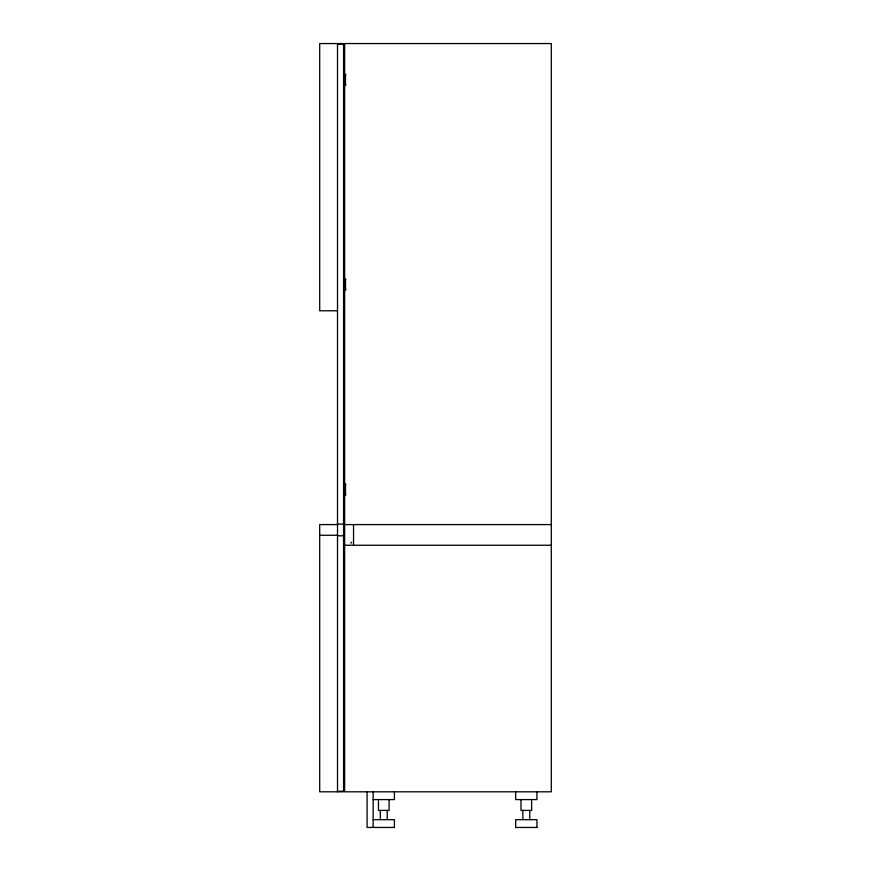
<?xml version="1.0" encoding="UTF-8"?>
<svg xmlns="http://www.w3.org/2000/svg" width="871" height="871" viewBox="0 0 871 871"><rect width="100%" height="100%" fill="white"/><g stroke="black" fill="none" stroke-linecap="round" stroke-linejoin="round"><path stroke-width="1.31" d="M351.71 542.143L350.871 543.221M337.513 44.083L343.566 44.083M344.622 74.373L345.678 74.416M344.622 74.558L345.678 74.558M344.622 75.091L345.678 75.091M344.622 75.94L345.678 75.94M344.622 77.04L345.678 77.04M344.622 78.336L345.678 78.336M344.622 79.718L345.678 79.718M344.622 81.101L345.678 81.101M344.622 82.386L345.678 82.386M344.622 83.496L345.678 83.496M344.622 84.345L345.678 84.345M344.622 84.879L345.678 84.879M344.622 85.064L345.678 85.02M344.622 279.253L345.678 279.297M344.622 279.439L345.678 279.439M344.622 279.972L345.678 279.972M344.622 280.821L345.678 280.821M344.622 281.932L345.678 281.932M344.622 283.217L345.678 283.217M344.622 284.599L345.678 284.599M344.622 285.982L345.678 285.982M344.622 287.267L345.678 287.267M344.622 288.377L345.678 288.377M344.622 289.226L345.678 289.226M344.622 289.76L345.678 289.76M344.622 289.945L345.678 289.901M337.513 310.784L319.701 310.784L319.701 43.55L343.566 43.55L343.566 791.815L319.701 791.815L319.701 524.582L337.513 524.582M344.622 484.178L345.678 484.134M344.622 484.32L345.678 484.32M344.622 484.853L345.678 484.853M344.622 485.702L345.678 485.702M344.622 486.813L345.678 486.813M344.622 488.098L345.678 488.098M344.622 489.48L345.678 489.48M344.622 490.863L345.678 490.863M344.622 492.159L345.678 492.159M344.622 493.258L345.678 493.258M344.622 494.107L345.678 494.107M344.622 494.641L345.678 494.641M344.622 494.782L345.678 494.826M337.513 524.048L343.566 524.048M344.644 524.582L551.299 524.582M319.701 535.273L337.513 535.273M337.513 535.807L343.566 535.807M344.644 545.246L551.299 545.246M337.513 791.282L343.566 791.282M373.147 799.589L394.4 799.589L394.4 791.815M373.147 819.676L394.4 819.676L394.4 827.45M394.519 827.45L367.083 827.45L367.083 791.815M537.048 827.45L515.676 827.45L515.676 819.676L536.928 819.676L536.928 827.45M536.928 791.815L536.928 799.589L515.676 799.589L515.676 791.815M531.615 799.589L531.615 810.411L520.989 810.411L520.989 799.589M529.753 810.411L529.753 819.676M522.85 810.411L522.85 819.676M389.087 799.589L389.087 810.411L378.46 810.411L378.46 799.589M387.225 810.411L387.225 819.676M380.322 810.411L380.322 819.676M373.147 791.815L373.147 827.45M353.55 524.582L353.55 545.246M337.513 43.55L337.513 791.815M551.299 43.55L344.644 43.55L344.644 791.815L551.299 791.815L551.299 43.55"/></g></svg>
